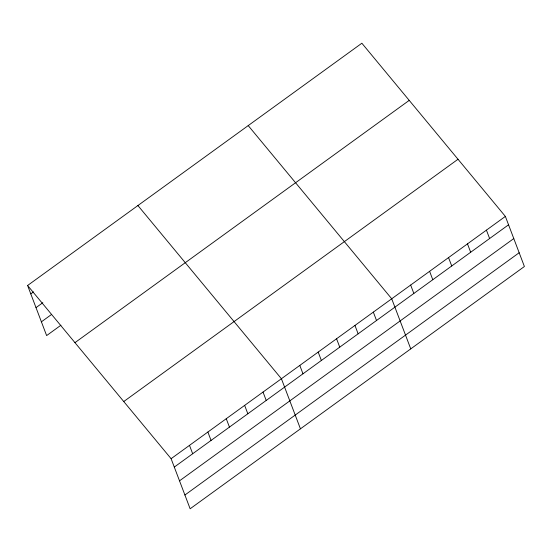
<?xml version="1.0" encoding="UTF-8"?>
<svg xmlns="http://www.w3.org/2000/svg" width="552" height="552" viewBox="0 0 552 552"><rect width="100%" height="100%" fill="white"/><g stroke="black" fill="none" stroke-linecap="round" stroke-linejoin="round"><path stroke-width="0.83" d="M27.6 285.494L361.864 43.222L505.37 216.412L524.4 266.506L190.136 508.778L171.106 458.691L27.6 285.494L46.63 335.588L60.927 325.218M30.788 293.878L33.506 291.904M36.011 307.643L42.821 302.703M41.4 321.823L51.612 314.419M74.955 342.647L409.225 100.374M123.751 401.539L458.015 159.259M171.106 458.691L505.37 216.412M174.294 467.075L508.558 224.795M179.517 480.833L513.788 238.561M184.906 495.02L519.17 252.74M248.214 125.594L391.72 298.791L410.75 348.878M137.91 205.544L281.416 378.741L300.44 428.828M486.429 230.143L489.617 238.526M467.489 243.874L470.677 252.257M448.548 257.605L451.729 265.988M429.608 271.329L432.789 279.712M410.66 285.06L413.848 293.443M373.338 312.115L376.519 320.498M354.95 325.438L358.138 333.822M336.568 338.762L339.749 347.146M318.187 352.086L321.367 360.47M299.798 365.417L302.986 373.801M263.028 392.065L266.216 400.448M244.646 405.389L247.827 413.772M226.258 418.713L229.446 427.096M207.876 432.037L211.057 440.42M189.488 445.367L192.676 453.751"/></g></svg>
